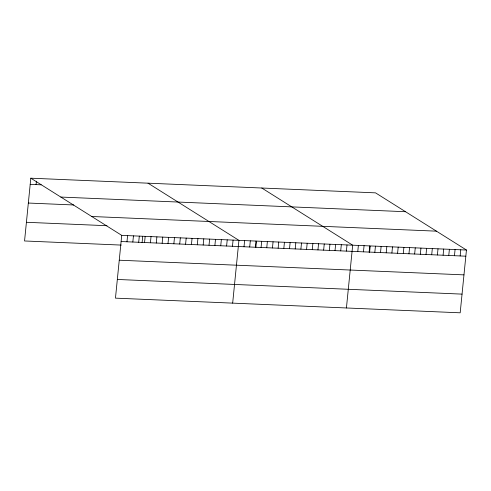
<?xml version="1.0" encoding="UTF-8"?>
<svg xmlns="http://www.w3.org/2000/svg" width="491" height="491" viewBox="0 0 491 491"><rect width="100%" height="100%" fill="white"/><g stroke="black" fill="none" stroke-linecap="round" stroke-linejoin="round"><path stroke-width="0.74" d="M30.816 178.19L121.731 235.361L115.465 298.141L460.184 312.81L466.45 250.029L375.535 192.859L30.816 178.19L24.55 240.971L121.246 245.089M36.064 184.604L36.402 181.179M126.979 241.775L127.592 235.612M132.834 242.026L133.454 235.864M138.695 242.272L139.309 236.11M142.089 242.622L142.685 236.619M144.557 242.523L145.17 236.361M150.418 242.775L151.032 236.607M156.279 243.02L156.893 236.858M162.14 243.272L162.754 237.11M167.996 243.524L168.616 237.356M173.857 243.769L174.471 237.607M179.718 244.021L180.332 237.859M185.58 244.266L186.193 238.104M191.441 244.518L192.055 238.356M197.296 244.77L197.916 238.601M203.157 245.015L203.777 238.853M209.019 245.267L209.632 239.105M214.88 245.512L215.494 239.35M220.741 245.764L221.355 239.602M226.603 246.016L227.216 239.847M232.458 246.261L233.078 240.099M232.666 303.131L238.933 240.351L148.018 183.18M244.009 246.752L244.622 240.59M249.698 246.998L250.312 240.835M255.381 247.237L256.001 241.075M255.842 247.464L256.443 241.455M261.071 247.482L261.685 241.314M266.76 247.722L267.374 241.56M272.45 247.967L273.064 241.799M278.133 248.207L278.753 242.045M283.823 248.446L284.436 242.284M289.512 248.691L290.126 242.529M295.201 248.931L295.815 242.769M300.885 249.176L301.505 243.008M306.574 249.416L307.188 243.254M312.264 249.655L312.877 243.493M317.953 249.901L318.567 243.739M323.637 250.14L324.256 243.978M329.326 250.385L329.94 244.223M335.015 250.625L335.629 244.463M340.705 250.87L341.319 244.702M346.388 251.11L347.002 244.948M346.425 307.967L352.691 245.187L261.777 188.016M357.767 251.595L358.381 245.432M363.45 251.834L364.07 245.672M369.14 252.079L369.754 245.911M369.6 252.3L370.202 246.298M374.829 252.319L375.443 246.157M380.519 252.564L381.133 246.396M386.202 252.804L386.822 246.642M391.892 253.043L392.505 246.881M397.581 253.288L398.195 247.126M403.271 253.528L403.884 247.366M408.954 253.773L409.574 247.605M414.643 254.013L415.257 247.851M420.333 254.258L420.947 248.09M426.022 254.498L426.636 248.336M431.706 254.737L432.325 248.575M437.395 254.982L438.009 248.82M443.085 255.222L443.698 249.06M448.774 255.467L449.388 249.299M454.457 255.707L455.077 249.545M460.147 255.946L460.761 249.784M30.203 184.358L41.189 184.825M60.816 197.057L405.535 211.725M28.337 203.041L73.754 204.974M91.731 216.494L436.45 231.163M26.416 222.288L106.995 225.719M121.731 235.361L466.45 250.029M121.117 241.529L465.836 256.192M119.252 260.212L463.97 274.874M117.331 279.459L462.049 294.121"/></g></svg>
